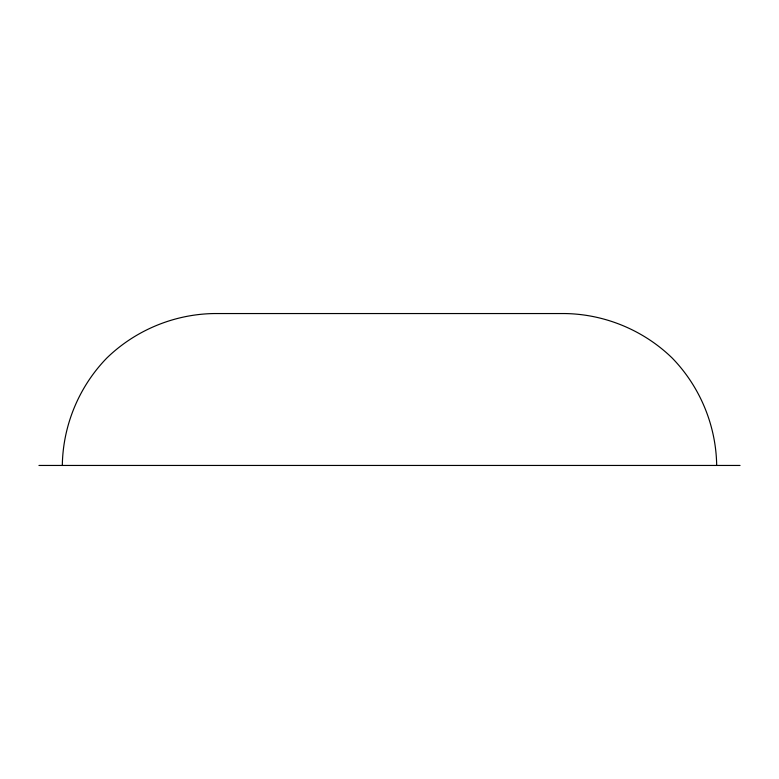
<?xml version="1.0" encoding="UTF-8"?>
<svg xmlns="http://www.w3.org/2000/svg" width="779" height="779" viewBox="0 0 779 779"><rect width="100%" height="100%" fill="white"/><g stroke="black" fill="none" stroke-linecap="round" stroke-linejoin="round"><path stroke-width="1.17" d="M62.32 465.452C62.875 425.509 78.961 386.676 106.811 358.038C135.449 330.189 174.282 314.103 214.225 313.548L564.775 313.548C604.718 314.103 643.551 330.189 672.189 358.038C700.039 386.676 716.125 425.509 716.68 465.452M38.95 465.452L740.05 465.452"/></g></svg>
